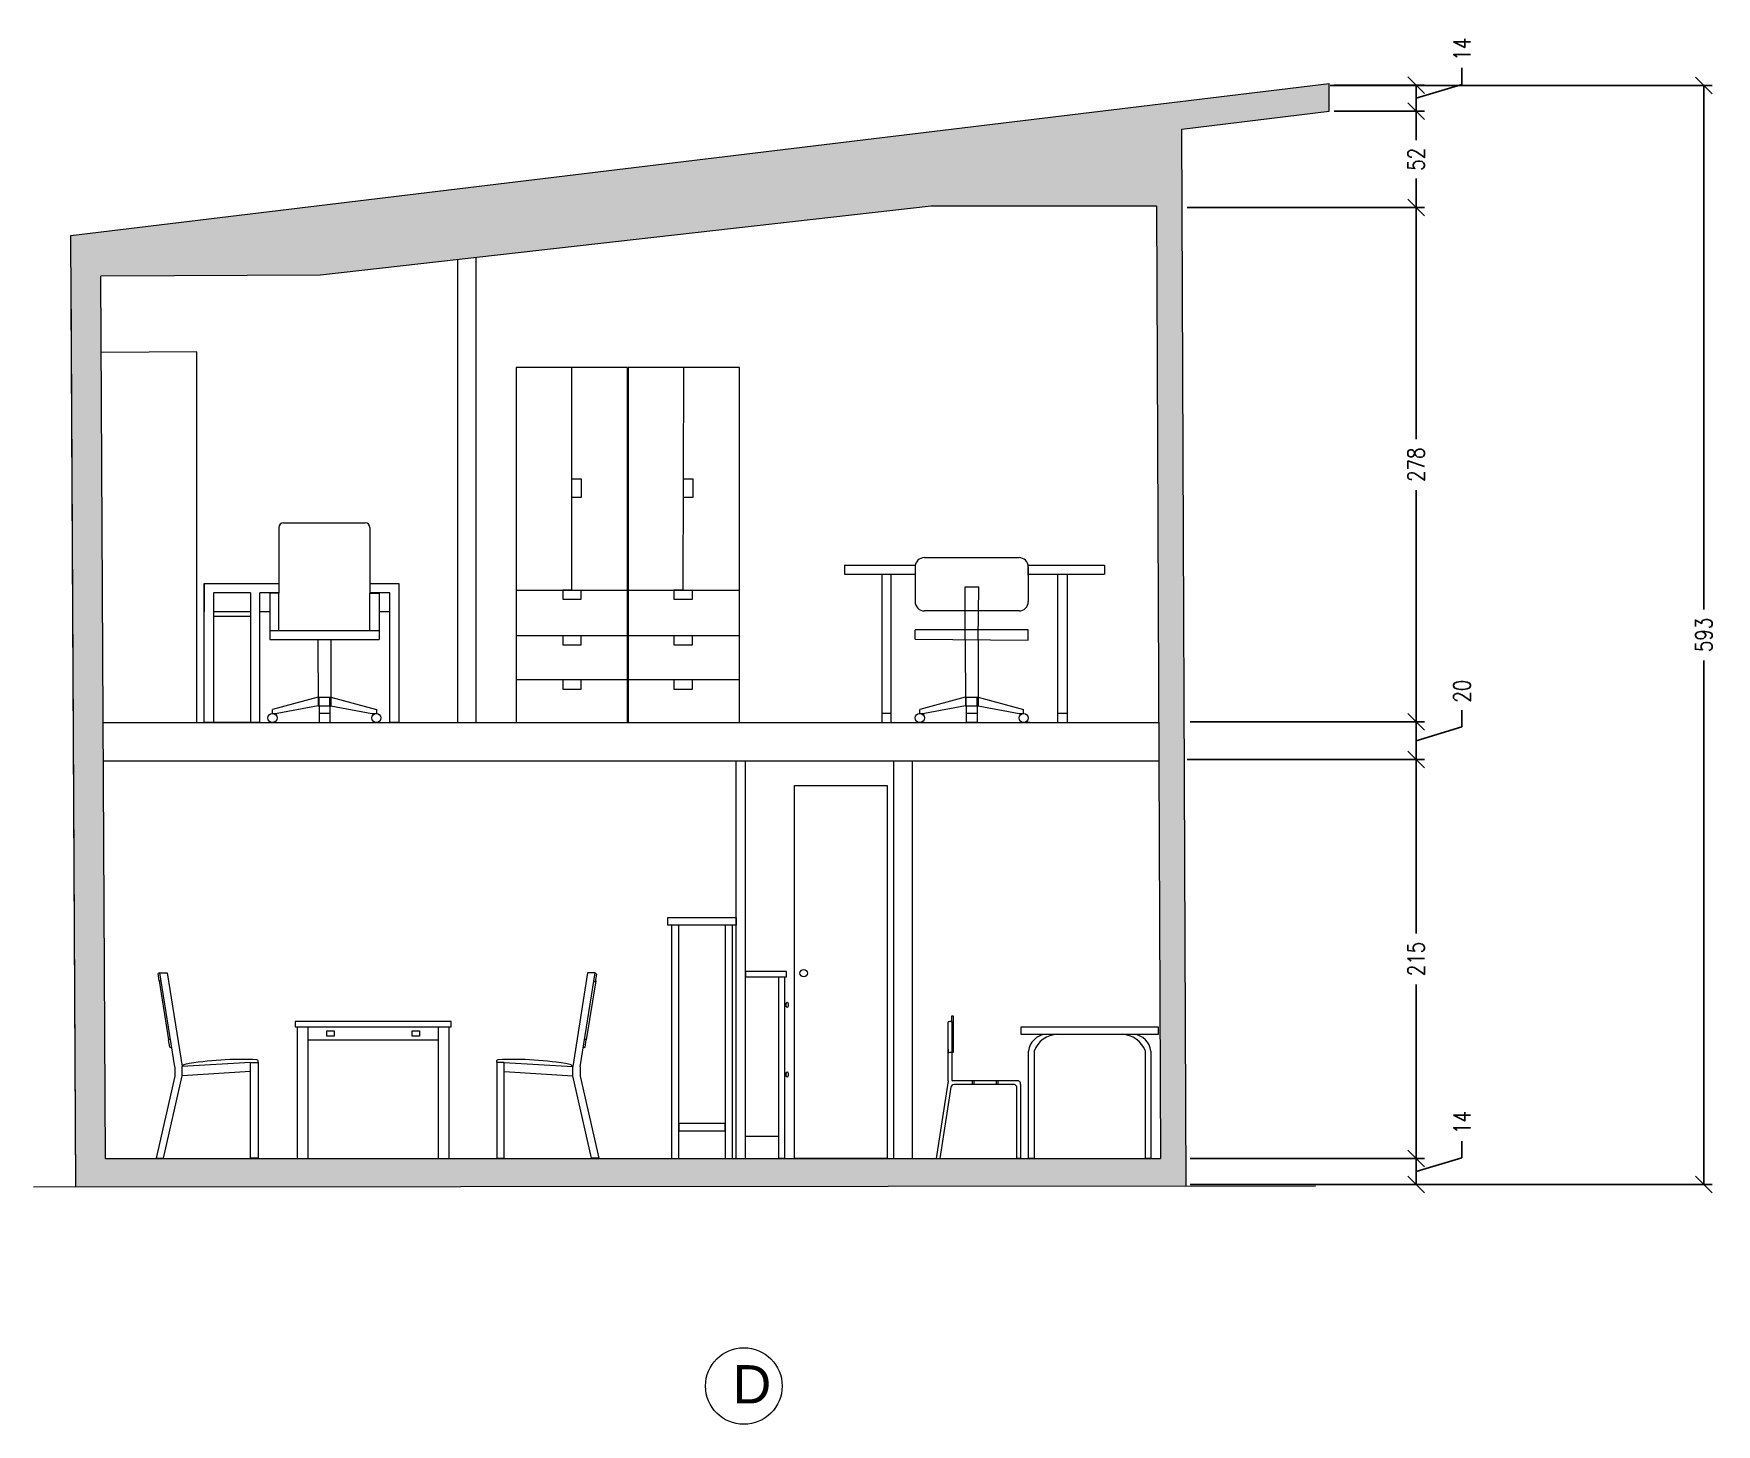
# Model space of a CAD drawing. Header units: inches. Extents: x 6.8 to 51.1, y 5 to 46.5.
# Drawn here: x 31.98 to 50.12, y 5 to 20 of the extents above; entities that cross this region are included whole.
import ezdxf

# ---------------------------------------------------------------- set-up
doc = ezdxf.new("R2010")
doc.units = ezdxf.units.IN
doc.header["$MEASUREMENT"] = 0
doc.layers.get('DEFPOINTS').update_dxf_attribs({"color": 210})
doc.layers.add('A-ELEV-MBE1', color=7, linetype='Continuous', lineweight=35)
doc.layers.add('A-SECT-MCUT', color=7, linetype='Continuous', lineweight=35)
doc.styles.add('E-ROMANS', font='romans.shx', dxfattribs={"width": 0.8})
doc.styles.get("Standard").update_dxf_attribs({"font": 'Arial.ttf'})
doc.dimstyles.new('Copy of E-0050_TICK_18', dxfattribs={"dimscale": 0.001, "dimtxt": 90, "dimasz": 90, "dimexe": 45, "dimexo": 30, "dimgap": 45, "dimtad": 0, "dimlfac": 50, "dimzin": 0, "dimdsep": 46, "dimtxsty": 'E-ROMANS', "dimblk": 'OBLIQUE', "dimblk1": 'OBLIQUE', "dimblk2": 'OBLIQUE', "dimcen": 45, "dimclrd": 256, "dimclre": 256, "dimclrt": 256, "dimadec": 0, "dimazin": 0, "dimtfac": 1, "dimtmove": 1, "dimatfit": 3, "dimldrblk": 'OPEN90', "dimfxl": 1, "dimtfill": 1, "dimtolj": 1, "dimtzin": 0, "dimarcsym": 0})

# ---------------------------------------------------------------- blocks, each defined once
blk = doc.blocks.new('_Oblique')
at = {"color": 0, "linetype": 'ByBlock', "lineweight": -2}
blk.add_line((-0.5, -0.5), (0.5, 0.5), dxfattribs=at)
blk = doc.blocks.new('*D43')
at = {"lineweight": -2, "transparency": 16777216}
for p, q in [((45.956, 19.444), (50.073, 19.444)), ((49.983, 19.444), (49.983, 13.791)), ((49.983, 7.587), (49.983, 13.241)), ((45.876, 7.587), (50.073, 7.587))]:
    blk.add_line(p, q, dxfattribs=at)
at = {"layer": 'DEFPOINTS', "color": 0, "transparency": 16777216}
for p in [(45.896, 19.444), (45.816, 7.587), (49.983, 7.587)]:
    blk.add_point(p, dxfattribs=at)
at = {"lineweight": -2, "transparency": 16777216, "xscale": 0.18, "yscale": 0.18, "zscale": 0.18}
for p, rotation in [((49.983, 19.444), 90), ((49.983, 7.587), 270)]:
    blk.add_blockref('_Oblique', p, dxfattribs=dict(at, rotation=rotation))
at = {"lineweight": 0, "transparency": 16777216, "insert": (49.983, 13.516), "char_height": 0.18, "attachment_point": 5, "rotation": 90, "style": 'E-ROMANS', "bg_fill": 3, "box_fill_scale": 1.25, "bg_fill_color": 256, "bg_fill_true_color": 13158600, "bg_fill_transparency": 0}
blk.add_mtext('\\A1;593', dxfattribs=at)
blk = doc.blocks.new('_Open90')
at = {"color": 0, "linetype": 'ByBlock', "lineweight": -2}
for p, q in [((0, 0), (-1, 0)), ((-0.5, 0.5), (0, 0)), ((0, 0), (-0.5, -0.5))]:
    blk.add_line(p, q, dxfattribs=at)
blk = doc.blocks.new('*D44')
at = {"lineweight": -2, "transparency": 16777216}
for p, q in [((47.376, 19.454), (47.376, 19.634)), ((45.998, 19.446), (46.971, 19.446)), ((46.881, 19.305), (47.376, 19.454)), ((46.881, 19.446), (46.881, 19.165)), ((45.998, 19.165), (46.971, 19.165))]:
    blk.add_line(p, q, dxfattribs=at)
at = {"layer": 'DEFPOINTS', "color": 0, "transparency": 16777216}
for p in [(45.938, 19.446), (45.938, 19.165), (46.881, 19.165)]:
    blk.add_point(p, dxfattribs=at)
at = {"lineweight": -2, "transparency": 16777216, "xscale": 0.18, "yscale": 0.18, "zscale": 0.18}
for p, rotation in [((46.881, 19.446), 90), ((46.881, 19.165), 270)]:
    blk.add_blockref('_Oblique', p, dxfattribs=dict(at, rotation=rotation))
at = {"lineweight": 0, "transparency": 16777216, "insert": (47.376, 19.834), "char_height": 0.18, "attachment_point": 5, "rotation": 90, "style": 'E-ROMANS', "bg_fill": 3, "box_fill_scale": 1.25, "bg_fill_color": 256, "bg_fill_true_color": 13158600, "bg_fill_transparency": 0}
blk.add_mtext('\\A1;14', dxfattribs=at)
blk = doc.blocks.new('*D45')
at = {"lineweight": -2, "transparency": 16777216}
for p, q in [((45.998, 19.165), (46.971, 19.165)), ((46.881, 19.165), (46.881, 18.853)), ((46.881, 18.128), (46.881, 18.44)), ((44.414, 18.128), (46.971, 18.128))]:
    blk.add_line(p, q, dxfattribs=at)
at = {"layer": 'DEFPOINTS', "color": 0, "transparency": 16777216}
for p in [(45.938, 19.165), (44.354, 18.128), (46.881, 18.128)]:
    blk.add_point(p, dxfattribs=at)
at = {"lineweight": -2, "transparency": 16777216, "xscale": 0.18, "yscale": 0.18, "zscale": 0.18}
for p, rotation in [((46.881, 19.165), 90), ((46.881, 18.128), 270)]:
    blk.add_blockref('_Oblique', p, dxfattribs=dict(at, rotation=rotation))
at = {"lineweight": 0, "transparency": 16777216, "insert": (46.881, 18.646), "char_height": 0.18, "attachment_point": 5, "rotation": 90, "style": 'E-ROMANS', "bg_fill": 3, "box_fill_scale": 1.25, "bg_fill_color": 256, "bg_fill_true_color": 13158600, "bg_fill_transparency": 0}
blk.add_mtext('\\A1;52', dxfattribs=at)
blk = doc.blocks.new('*D46')
at = {"lineweight": -2, "transparency": 16777216}
for p, q in [((44.414, 18.128), (46.971, 18.128)), ((46.881, 18.128), (46.881, 15.627)), ((46.881, 12.577), (46.881, 15.077)), ((44.445, 12.577), (46.971, 12.577))]:
    blk.add_line(p, q, dxfattribs=at)
at = {"layer": 'DEFPOINTS', "color": 0, "transparency": 16777216}
for p in [(44.354, 18.128), (44.385, 12.577), (46.881, 12.577)]:
    blk.add_point(p, dxfattribs=at)
at = {"lineweight": -2, "transparency": 16777216, "xscale": 0.18, "yscale": 0.18, "zscale": 0.18}
for p, rotation in [((46.881, 18.128), 90), ((46.881, 12.577), 270)]:
    blk.add_blockref('_Oblique', p, dxfattribs=dict(at, rotation=rotation))
at = {"lineweight": 0, "transparency": 16777216, "insert": (46.881, 15.352), "char_height": 0.18, "attachment_point": 5, "rotation": 90, "style": 'E-ROMANS', "bg_fill": 3, "box_fill_scale": 1.25, "bg_fill_color": 256, "bg_fill_true_color": 13158600, "bg_fill_transparency": 0}
blk.add_mtext('\\A1;278', dxfattribs=at)
blk = doc.blocks.new('*D47')
at = {"lineweight": -2, "transparency": 16777216}
for p, q in [((47.376, 12.523), (47.376, 12.703)), ((44.445, 12.577), (46.971, 12.577)), ((46.881, 12.577), (46.881, 12.172)), ((46.881, 12.374), (47.376, 12.523)), ((44.414, 12.172), (46.971, 12.172))]:
    blk.add_line(p, q, dxfattribs=at)
at = {"layer": 'DEFPOINTS', "color": 0, "transparency": 16777216}
for p in [(44.385, 12.577), (44.354, 12.172), (46.881, 12.172)]:
    blk.add_point(p, dxfattribs=at)
at = {"lineweight": -2, "transparency": 16777216, "xscale": 0.18, "yscale": 0.18, "zscale": 0.18}
for p, rotation in [((46.881, 12.577), 90), ((46.881, 12.172), 270)]:
    blk.add_blockref('_Oblique', p, dxfattribs=dict(at, rotation=rotation))
at = {"lineweight": 0, "transparency": 16777216, "insert": (47.376, 12.909), "char_height": 0.18, "attachment_point": 5, "rotation": 90, "style": 'E-ROMANS', "bg_fill": 3, "box_fill_scale": 1.25, "bg_fill_color": 256, "bg_fill_true_color": 13158600, "bg_fill_transparency": 0}
blk.add_mtext('\\A1;20', dxfattribs=at)
blk = doc.blocks.new('*D48')
at = {"lineweight": -2, "transparency": 16777216}
for p, q in [((44.414, 12.172), (46.971, 12.172)), ((46.881, 12.172), (46.881, 10.295)), ((46.881, 7.868), (46.881, 9.745)), ((44.445, 7.868), (46.971, 7.868))]:
    blk.add_line(p, q, dxfattribs=at)
at = {"layer": 'DEFPOINTS', "color": 0, "transparency": 16777216}
for p in [(44.354, 12.172), (44.385, 7.868), (46.881, 7.868)]:
    blk.add_point(p, dxfattribs=at)
at = {"lineweight": -2, "transparency": 16777216, "xscale": 0.18, "yscale": 0.18, "zscale": 0.18}
for p, rotation in [((46.881, 12.172), 90), ((46.881, 7.868), 270)]:
    blk.add_blockref('_Oblique', p, dxfattribs=dict(at, rotation=rotation))
at = {"lineweight": 0, "transparency": 16777216, "insert": (46.881, 10.02), "char_height": 0.18, "attachment_point": 5, "rotation": 90, "style": 'E-ROMANS', "bg_fill": 3, "box_fill_scale": 1.25, "bg_fill_color": 256, "bg_fill_true_color": 13158600, "bg_fill_transparency": 0}
blk.add_mtext('\\A1;215', dxfattribs=at)
blk = doc.blocks.new('*D49')
at = {"lineweight": -2, "transparency": 16777216}
for p, q in [((47.376, 7.876), (47.376, 8.056)), ((44.445, 7.868), (46.971, 7.868)), ((46.881, 7.728), (47.376, 7.876)), ((46.881, 7.868), (46.881, 7.588)), ((44.445, 7.588), (46.971, 7.588))]:
    blk.add_line(p, q, dxfattribs=at)
at = {"layer": 'DEFPOINTS', "color": 0, "transparency": 16777216}
for p in [(44.385, 7.868), (44.385, 7.588), (46.881, 7.588)]:
    blk.add_point(p, dxfattribs=at)
at = {"lineweight": -2, "transparency": 16777216, "xscale": 0.18, "yscale": 0.18, "zscale": 0.18}
for p, rotation in [((46.881, 7.868), 90), ((46.881, 7.588), 270)]:
    blk.add_blockref('_Oblique', p, dxfattribs=dict(at, rotation=rotation))
at = {"lineweight": 0, "transparency": 16777216, "insert": (47.376, 8.256), "char_height": 0.18, "attachment_point": 5, "rotation": 90, "style": 'E-ROMANS', "bg_fill": 3, "box_fill_scale": 1.25, "bg_fill_color": 256, "bg_fill_true_color": 13158600, "bg_fill_transparency": 0}
blk.add_mtext('\\A1;14', dxfattribs=at)

msp = doc.modelspace()

# ---------------------------------------------------------------- hatches: boundary and pattern name
at = {"lineweight": 0}
h = msp.add_hatch(color=2, dxfattribs=at)
h.dxf.hatch_style = 1
h.set_gradient(color1=(51, 51, 51), color2=(51, 51, 51), tint=1)
h.paths.add_polyline_path([(44.356, 18.972), (45.944, 19.164), (45.944, 19.466), (32.375, 17.826), (32.429, 7.562), (44.403, 7.574)])
h.paths.add_polyline_path([(44.082, 18.142), (44.125, 7.869), (32.752, 7.867), (32.702, 17.386), (35.07, 17.398), (41.654, 18.142)], flags=16)

# ---------------------------------------------------------------- linework, layer by layer
at = {"color": 0, "lineweight": 0}
for p, q in [((41.654, 18.142), (35.07, 17.398)), ((44.082, 18.142), (41.654, 18.142)), ((32.377, 17.384), (32.429, 7.562)), ((35.07, 17.398), (32.702, 17.386))]:
    msp.add_line(p, q, dxfattribs=at)
at = {"lineweight": 0}
for p, q in [((36.548, 12.57), (36.548, 17.565)), ((36.748, 12.57), (36.748, 17.588)), ((33.736, 16.57), (32.706, 16.564)), ((33.736, 12.57), (33.736, 16.57)), ((37.18, 16.4), (37.18, 12.57)), ((38.38, 16.4), (37.18, 16.4)), ((37.18, 16.4), (37.18, 14)), ((37.78, 14), (37.78, 16.4)), ((38.38, 12.57), (38.38, 16.4)), ((38.387, 16.4), (38.387, 12.57)), ((39.587, 16.4), (38.387, 16.4)), ((38.98, 14), (38.987, 16.4)), ((39.587, 12.57), (39.587, 16.4)), ((37.78, 15.2), (37.88, 15.2)), ((37.88, 15.2), (37.88, 15)), ((38.984, 15.2), (39.084, 15.2)), ((39.084, 15.2), (39.084, 15)), ((37.88, 15), (37.78, 15)), ((39.084, 15), (38.983, 15)), ((34.671, 14.725), (35.551, 14.725)), ((34.621, 14.675), (34.621, 13.965)), ((35.601, 14.675), (35.601, 13.965)), ((37.18, 14.49), (37.18, 12.57)), ((37.18, 14.49), (37.18, 13.49)), ((37.18, 14.49), (37.18, 13.29)), ((41.58, 14.35), (42.6, 14.35)), ((40.72, 14.27), (41.482, 14.27)), ((40.72, 14.27), (40.72, 14.17)), ((40.72, 14.17), (41.48, 14.17)), ((41.12, 14.17), (41.12, 12.57)), ((41.22, 12.57), (41.22, 14.17)), ((41.48, 14.27), (41.48, 14.17)), ((41.48, 14.25), (41.48, 13.875)), ((42.698, 14.27), (43.52, 14.27)), ((42.7, 14.16), (42.7, 14.27)), ((42.7, 14.25), (42.7, 13.875)), ((42.7, 14.17), (43.52, 14.17)), ((43.02, 12.57), (43.02, 14.17)), ((43.12, 14.17), (43.12, 12.57)), ((43.52, 14.27), (43.52, 14.17)), ((33.815, 14.07), (34.621, 14.07)), ((33.815, 12.57), (33.815, 14.07)), ((33.815, 14.07), (33.815, 13.77)), ((34.315, 13.97), (33.915, 13.97)), ((33.915, 13.97), (33.915, 12.57)), ((34.315, 13.97), (34.315, 12.57)), ((34.621, 13.97), (34.415, 13.97)), ((34.415, 12.57), (34.415, 13.97)), ((35.601, 14.07), (35.915, 14.07)), ((35.815, 13.97), (35.601, 13.97)), ((35.815, 12.57), (35.815, 13.97)), ((35.915, 14.07), (35.915, 12.57)), ((37.18, 14), (39.587, 14)), ((37.78, 14), (37.68, 14)), ((37.68, 14), (37.68, 13.9)), ((37.88, 13.9), (37.88, 14)), ((38.98, 14), (38.88, 14)), ((38.88, 14), (38.88, 13.9)), ((39.08, 13.9), (39.08, 14)), ((42.02, 13.465), (42.02, 14.034)), ((42.02, 14.034), (42.166, 14.034)), ((42.16, 13.465), (42.166, 14.034)), ((34.621, 13.965), (34.521, 13.965)), ((34.521, 13.965), (34.521, 13.565)), ((34.621, 13.565), (34.621, 13.965)), ((35.601, 13.565), (35.601, 13.965)), ((35.601, 13.965), (35.701, 13.965)), ((35.701, 13.965), (35.701, 13.565)), ((37.68, 13.9), (37.88, 13.9)), ((38.88, 13.9), (39.08, 13.9)), ((33.915, 13.77), (34.315, 13.77)), ((33.915, 13.77), (33.915, 13.72)), ((33.915, 13.72), (34.315, 13.72)), ((34.415, 13.77), (34.521, 13.77)), ((35.701, 13.77), (35.815, 13.77)), ((42.6, 13.775), (41.58, 13.775)), ((34.521, 13.565), (35.701, 13.565)), ((34.521, 13.565), (34.521, 13.465)), ((34.521, 13.465), (35.701, 13.465)), ((35.041, 13.465), (35.043, 12.752)), ((35.181, 13.465), (35.181, 12.752)), ((35.701, 13.565), (35.701, 13.465)), ((37.18, 13.51), (39.587, 13.51)), ((37.68, 13.51), (37.68, 13.41)), ((37.88, 13.41), (37.88, 13.51)), ((38.88, 13.51), (38.88, 13.41)), ((39.08, 13.41), (39.08, 13.51)), ((42.7, 13.57), (41.48, 13.57)), ((41.48, 13.47), (41.48, 13.57)), ((41.48, 13.47), (42.7, 13.46)), ((42.02, 13.465), (42.022, 12.752)), ((42.16, 13.465), (42.16, 12.752)), ((42.7, 13.46), (42.7, 13.57)), ((37.18, 13.29), (37.18, 13.05)), ((37.68, 13.41), (37.88, 13.41)), ((38.88, 13.41), (39.08, 13.41)), ((39.587, 13.03), (37.18, 13.03)), ((37.68, 13.03), (37.68, 12.93)), ((37.68, 12.93), (37.88, 12.93)), ((37.88, 12.93), (37.88, 13.03)), ((38.88, 13.03), (38.88, 12.93)), ((38.88, 12.93), (39.08, 12.93)), ((39.08, 12.93), (39.08, 13.03)), ((35.043, 12.846), (34.551, 12.71)), ((34.551, 12.67), (34.551, 12.71)), ((35.043, 12.752), (34.601, 12.67)), ((35.043, 12.846), (35.181, 12.845)), ((35.043, 12.752), (35.181, 12.752)), ((35.043, 12.752), (35.053, 12.752)), ((35.053, 12.752), (35.053, 12.846)), ((35.053, 12.752), (35.053, 12.57)), ((35.169, 12.752), (35.169, 12.846)), ((35.179, 12.752), (35.169, 12.752)), ((35.169, 12.752), (35.169, 12.57)), ((35.179, 12.752), (35.621, 12.67)), ((35.181, 12.845), (35.671, 12.71)), ((35.671, 12.71), (35.671, 12.67)), ((42.021, 12.846), (41.53, 12.71)), ((41.53, 12.67), (41.53, 12.71)), ((42.022, 12.752), (41.58, 12.67)), ((42.021, 12.846), (42.16, 12.846)), ((42.022, 12.752), (42.16, 12.752)), ((42.022, 12.752), (42.032, 12.752)), ((42.032, 12.752), (42.032, 12.846)), ((42.032, 12.752), (42.032, 12.57)), ((42.148, 12.752), (42.148, 12.846)), ((42.158, 12.752), (42.148, 12.752)), ((42.148, 12.752), (42.148, 12.57)), ((42.158, 12.752), (42.6, 12.67)), ((42.16, 12.845), (42.65, 12.71)), ((42.65, 12.67), (42.65, 12.71)), ((32.727, 12.57), (34.637, 12.57)), ((34.415, 12.57), (33.815, 12.57)), ((33.815, 12.57), (34.415, 12.57)), ((34.551, 12.67), (34.601, 12.67)), ((35.169, 12.67), (35.053, 12.67)), ((35.053, 12.57), (35.169, 12.57)), ((35.621, 12.67), (35.671, 12.67)), ((35.915, 12.57), (35.815, 12.57)), ((35.915, 12.57), (35.815, 12.57)), ((37.18, 12.57), (37.78, 12.57)), ((37.18, 12.57), (38.38, 12.57)), ((38.387, 12.57), (39.587, 12.57)), ((40.72, 12.57), (40.82, 12.57)), ((41.22, 12.67), (41.12, 12.67)), ((41.53, 12.67), (41.58, 12.67)), ((42.148, 12.67), (42.032, 12.67)), ((42.148, 12.57), (42.032, 12.57)), ((42.6, 12.67), (42.65, 12.67)), ((42.72, 12.57), (42.62, 12.57)), ((43.12, 12.67), (43.02, 12.67)), ((39.552, 7.867), (39.552, 12.156)), ((39.652, 7.867), (39.652, 12.156)), ((41.252, 7.867), (41.252, 12.156)), ((41.452, 7.867), (41.452, 12.156)), ((33.33, 9.786), (33.317, 9.865)), ((38.034, 9.779), (38.047, 9.858)), ((33.33, 9.786), (33.431, 9.147)), ((38.036, 9.786), (37.934, 9.147)), ((33.444, 9.068), (33.431, 9.147)), ((34.937, 9.147), (36.337, 9.147)), ((37.921, 9.068), (37.934, 9.147)), ((41.889, 9.227), (41.875, 9.227)), ((41.875, 9.207), (41.889, 9.207)), ((41.835, 9.047), (41.835, 9.007)), ((33.498, 8.856), (33.498, 8.756)), ((34.316, 8.806), (33.577, 8.761)), ((37.049, 8.806), (37.788, 8.761)), ((37.867, 8.856), (37.867, 8.756)), ((41.835, 8.707), (41.707, 7.867)), ((41.864, 8.636), (41.747, 7.867)), ((42.58, 8.707), (41.883, 8.707)), ((42.54, 8.667), (41.9, 8.667)), ((42.097, 8.667), (42.097, 8.707)), ((42.117, 8.667), (42.117, 8.707)), ((42.357, 8.667), (42.357, 8.707)), ((42.377, 8.667), (42.377, 8.707)), ((42.617, 8.667), (42.617, 7.867))]:
    msp.add_line(p, q, dxfattribs=at)
at = {"color": 0, "lineweight": 0}
for points in [[(44.403, 7.574), (44.356, 18.972)], [(44.082, 18.142), (44.125, 7.869)], [(32.375, 17.826), (32.429, 7.562)], [(32.752, 7.867), (32.702, 17.386)]]:
    msp.add_lwpolyline(points, dxfattribs=at)
at = {"lineweight": 0}
for points in [[(40.178, 11.891), (41.178, 11.891), (41.178, 7.867), (40.178, 7.867), (40.178, 11.891)], [(38.812, 10.467), (39.552, 10.467), (39.552, 10.387), (38.812, 10.387), (38.812, 10.467)], [(38.852, 7.867), (38.932, 7.867), (38.932, 10.387), (38.852, 10.387), (38.852, 7.867)], [(39.432, 7.867), (39.512, 7.867), (39.512, 10.387), (39.432, 10.387), (39.432, 7.867)], [(33.498, 8.856), (33.336, 9.872), (33.416, 9.872), (33.577, 8.861)], [(37.867, 8.856), (38.029, 9.872), (37.949, 9.872), (37.788, 8.861)], [(39.652, 9.887), (39.652, 9.827), (40.092, 9.827), (40.092, 9.887), (39.652, 9.887)], [(40.012, 8.107), (39.652, 8.107), (39.652, 9.827)], [(40.072, 9.827), (40.072, 7.867), (40.012, 7.867), (40.012, 9.827)], [(40.092, 9.541), (40.072, 9.541), (40.072, 9.511), (40.092, 9.511)], [(34.797, 9.347), (34.797, 9.287), (36.477, 9.287), (36.477, 9.347), (34.797, 9.347)], [(34.817, 9.287), (34.817, 7.867), (34.937, 7.867), (34.937, 9.287)], [(36.337, 9.287), (36.337, 7.867), (36.457, 7.867), (36.457, 9.287)], [(41.835, 8.707), (41.835, 9.341)], [(41.865, 9.347), (41.875, 9.347), (41.875, 8.716)], [(41.875, 9.347), (41.875, 9.407), (41.889, 9.407), (41.889, 9.012), (41.875, 9.012)], [(42.622, 9.287), (44.102, 9.287), (44.102, 9.207), (42.622, 9.207), (42.622, 9.287)], [(35.137, 9.247), (35.217, 9.247), (35.217, 9.187), (35.137, 9.187), (35.137, 9.247)], [(36.057, 9.247), (36.137, 9.247), (36.137, 9.187), (36.057, 9.187), (36.057, 9.247)], [(34.316, 8.904), (33.577, 8.861)], [(34.396, 7.872), (34.316, 7.872), (34.316, 8.904), (34.396, 8.904), (34.396, 7.872)], [(36.969, 7.872), (37.049, 7.872), (37.049, 8.904), (36.969, 8.904), (36.969, 7.872)], [(37.049, 8.904), (37.788, 8.861)], [(42.702, 7.867), (42.702, 9.027)], [(42.762, 9.027), (42.762, 7.867), (42.702, 7.867)], [(43.962, 7.867), (43.962, 9.027)], [(44.022, 9.027), (44.022, 7.867), (43.962, 7.867)], [(33.498, 8.756), (33.296, 7.872), (33.376, 7.872), (33.577, 8.761)], [(33.577, 8.761), (33.577, 8.861)], [(37.788, 8.761), (37.788, 8.861)], [(37.867, 8.756), (38.069, 7.872), (37.989, 7.872), (37.788, 8.761)], [(40.092, 8.789), (40.072, 8.789), (40.072, 8.759), (40.092, 8.759)], [(42.617, 7.867), (42.577, 7.867), (42.577, 8.63)], [(38.932, 8.167), (39.432, 8.167), (39.432, 8.247), (38.932, 8.247), (38.932, 8.167)]]:
    msp.add_lwpolyline(points, dxfattribs=at)
for centre, radius in [((34.551, 12.62), 0.05), ((35.671, 12.62), 0.05), ((41.53, 12.62), 0.05), ((42.65, 12.62), 0.05), ((40.278, 9.867), 0.04)]:
    msp.add_circle(centre, radius, dxfattribs=at)
at = {"color": 7, "lineweight": 0}
msp.add_circle((39.633, 5.414), 0.413, dxfattribs=at)
at = {"lineweight": 0}
for centre, radius, start, end in [((34.671, 14.675), 0.05, 90, 180), ((35.551, 14.675), 0.05, 0, 90), ((41.58, 14.25), 0.1, 90, 180), ((42.6, 14.25), 0.1, 0, 90), ((41.58, 13.875), 0.1, 180, 270), ((42.6, 13.875), 0.1, 270, 0), ((33.341, 9.82), 0.0507, 95.1151, 118.0457), ((38.023, 9.813), 0.0507, 61.9543, 84.8849), ((33.34, 9.838), 0.0538, 259.1106, 280.8894), ((38.024, 9.832), 0.0538, 259.1106, 280.8894), ((41.87, 9.242), 0.105, 87.2135, 109.312), ((33.455, 9.102), 0.0507, 95.1151, 118.0457), ((37.91, 9.102), 0.0507, 61.9543, 84.8849), ((42.904, 9.005), 0.203, 95.1142, 173.693), ((43.025, 8.926), 0.282, 92.4547, 158.8904), ((43.699, 8.926), 0.282, 21.1096, 87.5453), ((43.82, 9.005), 0.203, 6.307, 84.8858), ((33.454, 9.121), 0.0538, 259.1106, 280.8894), ((34.205, 5.516), 3.421, 86.998, 100.101), ((34.381, 8.914), 0.0177, 326.4024, 81.6677), ((36.984, 8.914), 0.0177, 98.3323, 213.5976), ((37.16, 5.516), 3.421, 79.899, 93.002), ((37.911, 9.121), 0.0538, 259.1106, 280.8894), ((41.87, 8.907), 0.105, 87.2135, 109.312), ((33.619, 8.838), 0.0474, 106.9315, 150.6059), ((37.746, 8.838), 0.0474, 29.3941, 73.0685), ((41.884, 8.716), 0.00953, 182.4678, 263.2858), ((41.902, 8.629), 0.0385, 92.3261, 173.3562), ((42.539, 8.629), 0.0385, 357.6739, 92.3261), ((42.579, 8.669), 0.0385, 357.6739, 92.3261)]:
    msp.add_arc(centre, radius, start, end, dxfattribs=at)
for centre in [(40.101, 9.526), (40.101, 8.774)]:
    msp.add_ellipse(centre, major_axis=(0, -0.03), ratio=0.357638, dxfattribs=at)
at = {"layer": 'A-ELEV-MBE1', "color": 0, "lineweight": 0}
for p, q in [((32.727, 12.57), (44.105, 12.57)), ((44.107, 12.156), (32.729, 12.156))]:
    msp.add_line(p, q, dxfattribs=at)
msp.add_lwpolyline([(32.752, 7.867), (44.125, 7.869)], dxfattribs=at)
at = {"layer": 'A-SECT-MCUT', "color": 0, "lineweight": 0}
for p, q in [((45.944, 19.164), (45.944, 19.466)), ((31.976, 7.561), (45.798, 7.575))]:
    msp.add_line(p, q, dxfattribs=at)
for points in [[(32.377, 17.826), (45.944, 19.466)], [(44.356, 18.972), (45.944, 19.164)]]:
    msp.add_lwpolyline(points, dxfattribs=at)

# ---------------------------------------------------------------- texts
at = {"color": 7, "lineweight": 0, "insert": (39.512, 5.639), "char_height": 0.413, "attachment_point": 1}
msp.add_mtext_dynamic_manual_height_columns('D', width=2.13344, gutter_width=1, heights=[0], dxfattribs=at)

# ---------------------------------------------------------------- next in the draw order: dimensions: what is measured, and where the dimension line sits
at = {"lineweight": 0}
dim = msp.add_linear_dim(base=(49.983, 7.587), p1=(45.896, 19.444), p2=(45.816, 7.587), angle=90, dimstyle='Copy of E-0050_TICK_18', override={"dimscale": 0.002, "dimdec": 0}, dxfattribs=at)
dim.commit()
dim.dimension.update_dxf_attribs({"geometry": '*D43', "text_midpoint": (49.983, 13.516)})

# ---------------------------------------------------------------- next in the draw order: dimensions: what is measured, and where the dimension line sits
dim = msp.add_linear_dim(base=(46.881, 19.165), p1=(45.938, 19.446), p2=(45.938, 19.165), angle=90, dimstyle='Copy of E-0050_TICK_18', override={"dimscale": 0.002, "dimdec": 0}, dxfattribs=at)
dim.commit()
dim.dimension.update_dxf_attribs({"geometry": '*D44', "text_midpoint": (47.376, 19.724)})

# ---------------------------------------------------------------- next in the draw order: dimensions: what is measured, and where the dimension line sits
dim = msp.add_linear_dim(base=(46.881, 18.128), p1=(45.938, 19.165), p2=(44.354, 18.128), angle=90, dimstyle='Copy of E-0050_TICK_18', override={"dimscale": 0.002, "dimdec": 0}, dxfattribs=at)
dim.commit()
dim.dimension.update_dxf_attribs({"geometry": '*D45', "text_midpoint": (46.881, 18.646)})

# ---------------------------------------------------------------- next in the draw order: dimensions: what is measured, and where the dimension line sits
dim = msp.add_linear_dim(base=(46.881, 12.577), p1=(44.354, 18.128), p2=(44.385, 12.577), angle=90, dimstyle='Copy of E-0050_TICK_18', override={"dimscale": 0.002, "dimdec": 0}, dxfattribs=at)
dim.commit()
dim.dimension.update_dxf_attribs({"geometry": '*D46', "text_midpoint": (46.881, 15.352)})

# ---------------------------------------------------------------- next in the draw order: dimensions: what is measured, and where the dimension line sits
dim = msp.add_linear_dim(base=(46.881, 12.172), p1=(44.385, 12.577), p2=(44.354, 12.172), angle=90, dimstyle='Copy of E-0050_TICK_18', override={"dimscale": 0.002, "dimdec": 0}, dxfattribs=at)
dim.commit()
dim.dimension.update_dxf_attribs({"geometry": '*D47', "text_midpoint": (47.376, 12.793)})

# ---------------------------------------------------------------- next in the draw order: dimensions: what is measured, and where the dimension line sits
dim = msp.add_linear_dim(base=(46.881, 7.868), p1=(44.354, 12.172), p2=(44.385, 7.868), angle=90, dimstyle='Copy of E-0050_TICK_18', override={"dimscale": 0.002, "dimdec": 0}, dxfattribs=at)
dim.commit()
dim.dimension.update_dxf_attribs({"geometry": '*D48', "text_midpoint": (46.881, 10.02)})

# ---------------------------------------------------------------- next in the draw order: dimensions: what is measured, and where the dimension line sits
dim = msp.add_linear_dim(base=(46.881, 7.588), p1=(44.385, 7.868), p2=(44.385, 7.588), angle=90, dimstyle='Copy of E-0050_TICK_18', override={"dimscale": 0.002, "dimdec": 0}, dxfattribs=at)
dim.commit()
dim.dimension.update_dxf_attribs({"geometry": '*D49', "text_midpoint": (47.376, 8.146)})

doc.saveas('drawing.dxf')
